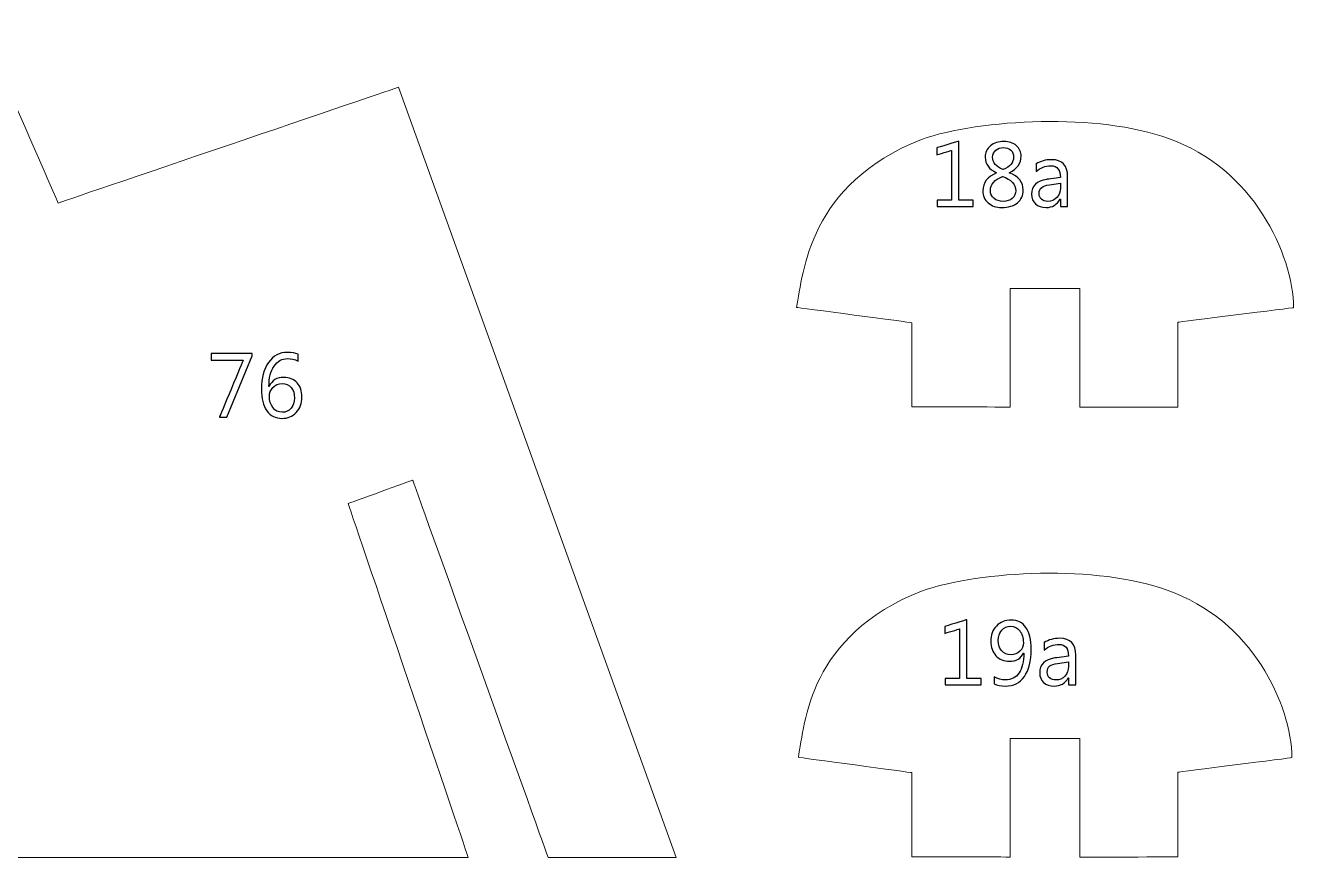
# Model space of a CAD drawing. Header units: centimetres. Extents: x -494 to 505, y -672 to 577.
# Drawn here: x 348.9 to 498.4, y -672.1 to -573.9 of the extents above; entities that cross this region are included whole.
import ezdxf

# ---------------------------------------------------------------- set-up
doc = ezdxf.new("R2010")
doc.units = ezdxf.units.CM
doc.header["$MEASUREMENT"] = 0
doc.layers.add('Camada 1', color=7, linetype='Continuous')
doc.layers.add('Camada 2', color=10, linetype='Continuous')

msp = doc.modelspace()

# ---------------------------------------------------------------- linework, layer by layer
at = {"layer": 'Camada 1', "lineweight": 9}
for points, knots in [([(392.902948, -581.169526), (392.902948, -581.169526), (425.61256, -671.947602), (425.61256, -671.947602), (425.61256, -671.947602), (425.61256, -671.947602), (410.533088, -671.963604), (410.533088, -671.963604), (410.533088, -671.963604), (410.533088, -671.963604), (394.561822, -627.47271), (394.561822, -627.47271), (394.561822, -627.47271), (394.561822, -627.47271), (386.959602, -630.2375), (386.959602, -630.2375), (386.959602, -630.2375), (386.959602, -630.2375), (401.111974, -671.957762), (401.111974, -671.957762), (401.111974, -671.957762), (401.111974, -671.957762), (223.631252, -671.89477), (223.631252, -671.89477), (223.631252, -671.89477), (223.631252, -671.89477), (223.507554, -657.347682), (223.507554, -657.347682), (223.507554, -657.347682), (223.507554, -657.347682), (215.361774, -657.29993), (215.361774, -657.29993), (215.361774, -657.29993), (215.361774, -657.29993), (215.270842, -671.841938), (215.270842, -671.841938), (215.270842, -671.841938), (215.270842, -671.841938), (163.880546, -671.883848), (163.880546, -671.883848), (163.880546, -671.883848), (157.630114, -672.089842), (156.021024, -661.606754), (162.076638, -659.714454), (162.076638, -659.714454), (162.076638, -659.714454), (214.460582, -641.888988), (214.460582, -641.888988), (214.460582, -641.888988), (214.460582, -641.888988), (211.974938, -634.232666), (211.974938, -634.232666), (211.974938, -634.232666), (211.974938, -634.232666), (250.981972, -620.763046), (250.981972, -620.763046), (250.981972, -620.763046), (250.981972, -620.763046), (253.845568, -628.466104), (253.845568, -628.466104), (253.845568, -628.466104), (253.845568, -628.466104), (316.428628, -607.179888), (316.428628, -607.179888), (316.428628, -607.179888), (316.428628, -607.179888), (290.664138, -546.239192), (290.664138, -546.239192), (290.664138, -546.239192), (290.664138, -546.239192), (327.623932, -537.10713), (327.623932, -537.10713), (327.623932, -537.10713), (327.623932, -537.10713), (352.7806, -594.81593), (352.7806, -594.81593), (352.7806, -594.81593), (352.7806, -594.81593), (392.902948, -581.169526), (392.902948, -581.169526)], [0, 0, 0, 0, 0.0476190476, 0.0476190476, 0.0476190476, 0.0476190576, 0.0952380952, 0.0952380952, 0.0952380952, 0.0952381052, 0.1428571429, 0.1428571429, 0.1428571429, 0.1428571529, 0.1904761905, 0.1904761905, 0.1904761905, 0.1904762005, 0.2380952381, 0.2380952381, 0.2380952381, 0.2380952481, 0.2857142857, 0.2857142857, 0.2857142857, 0.2857142957, 0.3333333333, 0.3333333333, 0.3333333333, 0.3333333433, 0.380952381, 0.380952381, 0.380952381, 0.380952391, 0.4285714286, 0.4285714286, 0.4285714286, 0.4285714386, 0.4761904762, 0.4761904762, 0.4761904762, 0.4761904862, 0.5238095238, 0.5238095238, 0.5238095238, 0.5238095338, 0.5714285714, 0.5714285714, 0.5714285714, 0.5714285814, 0.619047619, 0.619047619, 0.619047619, 0.619047629, 0.6666666667, 0.6666666667, 0.6666666667, 0.6666666767, 0.7142857143, 0.7142857143, 0.7142857143, 0.7142857243, 0.7619047619, 0.7619047619, 0.7619047619, 0.7619047719, 0.8095238095, 0.8095238095, 0.8095238095, 0.8095238195, 0.8571428571, 0.8571428571, 0.8571428571, 0.8571428671, 0.9047619048, 0.9047619048, 0.9047619048, 0.9047619148, 1, 1, 1, 1]), ([(464.965034, -604.90862), (464.965034, -604.90862), (473.206064, -604.90862), (473.206064, -604.90862), (473.206064, -604.90862), (473.206064, -604.90862), (473.200476, -618.863888), (473.200476, -618.863888), (473.200476, -618.863888), (473.200476, -618.863888), (484.749348, -618.86084), (484.749348, -618.86084), (484.749348, -618.86084), (484.749348, -618.86084), (484.756968, -608.868226), (484.756968, -608.868226), (484.756968, -608.868226), (484.756968, -608.868226), (498.38991, -607.153218), (498.38991, -607.153218), (498.38991, -607.153218), (498.314472, -600.887546), (493.614964, -590.656934), (483.65283, -587.22641), (483.65283, -587.22641), (475.405196, -584.17968), (461.540352, -584.893928), (454.51268, -587.3115), (454.51268, -587.3115), (441.270898, -592.625434), (440.581796, -602.912434), (439.817002, -607.11461), (439.817002, -607.11461), (439.817002, -607.11461), (453.394572, -608.921566), (453.394572, -608.921566), (453.394572, -608.921566), (453.394572, -608.921566), (453.396096, -618.844076), (453.396096, -618.844076), (453.396096, -618.844076), (453.396096, -618.844076), (464.96605, -618.862872), (464.96605, -618.862872), (464.96605, -618.862872), (464.96605, -618.862872), (464.965034, -604.90862), (464.965034, -604.90862)], [0, 0, 0, 0, 0.0769230769, 0.0769230769, 0.0769230769, 0.0769230869, 0.1538461538, 0.1538461538, 0.1538461538, 0.1538461638, 0.2307692308, 0.2307692308, 0.2307692308, 0.2307692408, 0.3076923077, 0.3076923077, 0.3076923077, 0.3076923177, 0.3846153846, 0.3846153846, 0.3846153846, 0.3846153946, 0.4615384615, 0.4615384615, 0.4615384615, 0.4615384715, 0.5384615385, 0.5384615385, 0.5384615385, 0.5384615485, 0.6153846154, 0.6153846154, 0.6153846154, 0.6153846254, 0.6923076923, 0.6923076923, 0.6923076923, 0.6923077023, 0.7692307692, 0.7692307692, 0.7692307692, 0.7692307792, 0.8461538462, 0.8461538462, 0.8461538462, 0.8461538562, 1, 1, 1, 1]), ([(464.965034, -657.94382), (464.965034, -657.94382), (473.206064, -657.94382), (473.206064, -657.94382), (473.206064, -657.94382), (473.206064, -657.94382), (473.200476, -671.899088), (473.200476, -671.899088), (473.200476, -671.899088), (473.200476, -671.899088), (484.749348, -671.89604), (484.749348, -671.89604), (484.749348, -671.89604), (484.749348, -671.89604), (484.756968, -661.903426), (484.756968, -661.903426), (484.756968, -661.903426), (484.756968, -661.903426), (498.186964, -660.188418), (498.186964, -660.188418), (498.186964, -660.188418), (498.111526, -653.922746), (493.464596, -643.895334), (483.502208, -640.46481), (483.502208, -640.46481), (475.254828, -637.41808), (461.540352, -638.132328), (454.51268, -640.5499), (454.51268, -640.5499), (441.270898, -645.863834), (440.785504, -655.947634), (440.020456, -660.14981), (440.020456, -660.14981), (440.020456, -660.14981), (453.394572, -661.956766), (453.394572, -661.956766), (453.394572, -661.956766), (453.394572, -661.956766), (453.396096, -671.879276), (453.396096, -671.879276), (453.396096, -671.879276), (453.396096, -671.879276), (464.96605, -671.898072), (464.96605, -671.898072), (464.96605, -671.898072), (464.96605, -671.898072), (464.965034, -657.94382), (464.965034, -657.94382)], [0, 0, 0, 0, 0.0769230769, 0.0769230769, 0.0769230769, 0.0769230869, 0.1538461538, 0.1538461538, 0.1538461538, 0.1538461638, 0.2307692308, 0.2307692308, 0.2307692308, 0.2307692408, 0.3076923077, 0.3076923077, 0.3076923077, 0.3076923177, 0.3846153846, 0.3846153846, 0.3846153846, 0.3846153946, 0.4615384615, 0.4615384615, 0.4615384615, 0.4615384715, 0.5384615385, 0.5384615385, 0.5384615385, 0.5384615485, 0.6153846154, 0.6153846154, 0.6153846154, 0.6153846254, 0.6923076923, 0.6923076923, 0.6923076923, 0.6923077023, 0.7692307692, 0.7692307692, 0.7692307692, 0.7692307792, 0.8461538462, 0.8461538462, 0.8461538462, 0.8461538562, 1, 1, 1, 1])]:
    msp.add_open_spline(points, degree=3, knots=knots, dxfattribs=at)
at = {"layer": 'Camada 2'}
for points, knots in [([(460.625952, -595.21598), (460.625952, -595.21598), (456.367896, -595.21598), (456.367896, -595.21598), (456.367896, -595.21598), (456.367896, -595.21598), (456.367896, -594.463378), (456.367896, -594.463378), (456.367896, -594.463378), (456.367896, -594.463378), (458.066648, -594.463378), (458.066648, -594.463378), (458.066648, -594.463378), (458.066648, -594.463378), (458.066648, -588.610202), (458.066648, -588.610202), (458.066648, -588.610202), (458.066648, -588.610202), (456.324716, -589.129886), (456.324716, -589.129886), (456.324716, -589.129886), (456.324716, -589.129886), (456.324716, -588.312768), (456.324716, -588.312768), (456.324716, -588.312768), (456.324716, -588.312768), (458.926946, -587.516986), (458.926946, -587.516986), (458.926946, -587.516986), (458.926946, -587.516986), (458.926946, -594.463378), (458.926946, -594.463378), (458.926946, -594.463378), (458.926946, -594.463378), (460.625952, -594.463378), (460.625952, -594.463378), (460.625952, -594.463378), (460.625952, -594.463378), (460.625952, -595.21598), (460.625952, -595.21598)], [0, 0, 0, 0, 0.0909090909, 0.0909090909, 0.0909090909, 0.0909091009, 0.1818181818, 0.1818181818, 0.1818181818, 0.1818181918, 0.2727272727, 0.2727272727, 0.2727272727, 0.2727272827, 0.3636363636, 0.3636363636, 0.3636363636, 0.3636363736, 0.4545454545, 0.4545454545, 0.4545454545, 0.4545454645, 0.5454545455, 0.5454545455, 0.5454545455, 0.5454545555, 0.6363636364, 0.6363636364, 0.6363636364, 0.6363636464, 0.7272727273, 0.7272727273, 0.7272727273, 0.7272727373, 0.8181818182, 0.8181818182, 0.8181818182, 0.8181818282, 1, 1, 1, 1]), ([(463.389472, -591.269582), (463.389472, -591.269582), (463.389472, -591.248246), (463.389472, -591.248246), (463.389472, -591.248246), (462.486248, -590.828892), (462.034636, -590.219546), (462.034636, -589.420208), (462.034636, -589.420208), (462.034636, -588.877156), (462.24063, -588.430878), (462.65465, -588.083152), (462.65465, -588.083152), (463.06867, -587.733902), (463.6008, -587.559912), (464.253326, -587.559912), (464.253326, -587.559912), (464.841082, -587.559912), (465.324952, -587.72298), (465.703158, -588.049116), (465.703158, -588.049116), (466.08111, -588.375506), (466.271102, -588.792828), (466.271102, -589.303622), (466.271102, -589.303622), (466.271102, -590.138774), (465.805266, -590.785712), (464.87334, -591.248246), (464.87334, -591.248246), (464.87334, -591.248246), (464.87334, -591.269582), (464.87334, -591.269582), (464.87334, -591.269582), (465.970112, -591.662266), (466.518498, -592.341462), (466.518498, -593.307424), (466.518498, -593.307424), (466.518498, -593.930994), (466.29447, -594.425532), (465.846414, -594.79307), (465.846414, -594.79307), (465.400136, -595.160354), (464.776566, -595.345012), (463.979006, -595.345012), (463.979006, -595.345012), (463.335624, -595.345012), (462.80705, -595.162132), (462.389474, -594.798404), (462.389474, -594.798404), (461.973676, -594.434676), (461.76565, -593.961474), (461.76565, -593.38083), (461.76565, -593.38083), (461.76565, -592.414868), (462.306924, -591.710526), (463.389472, -591.269582)], [0, 0, 0, 0, 0.0666666667, 0.0666666667, 0.0666666667, 0.0666666767, 0.1333333333, 0.1333333333, 0.1333333333, 0.1333333433, 0.2, 0.2, 0.2, 0.20000001, 0.2666666667, 0.2666666667, 0.2666666667, 0.2666666767, 0.3333333333, 0.3333333333, 0.3333333333, 0.3333333433, 0.4, 0.4, 0.4, 0.40000001, 0.4666666667, 0.4666666667, 0.4666666667, 0.4666666767, 0.5333333333, 0.5333333333, 0.5333333333, 0.5333333433, 0.6, 0.6, 0.6, 0.60000001, 0.6666666667, 0.6666666667, 0.6666666667, 0.6666666767, 0.7333333333, 0.7333333333, 0.7333333333, 0.7333333433, 0.8, 0.8, 0.8, 0.80000001, 0.8666666667, 0.8666666667, 0.8666666667, 0.8666666767, 1, 1, 1, 1]), ([(465.389468, -589.411318), (465.389468, -589.063592), (465.280248, -588.79105), (465.063332, -588.59039), (465.063332, -588.59039), (464.846416, -588.391508), (464.548982, -588.291178), (464.174332, -588.291178), (464.174332, -588.291178), (463.82305, -588.291178), (463.525616, -588.395064), (463.281776, -588.604868), (463.281776, -588.604868), (463.03819, -588.81264), (462.91627, -589.077816), (462.91627, -589.400396), (462.91627, -589.400396), (462.91627, -590.056478), (463.324956, -590.549238), (464.142074, -590.882486), (464.142074, -590.882486), (464.97367, -590.53857), (465.389468, -590.049366), (465.389468, -589.411318)], [0, 0, 0, 0, 0.1428571429, 0.1428571429, 0.1428571429, 0.1428571529, 0.2857142857, 0.2857142857, 0.2857142857, 0.2857142957, 0.4285714286, 0.4285714286, 0.4285714286, 0.4285714386, 0.5714285714, 0.5714285714, 0.5714285714, 0.5714285814, 0.7142857143, 0.7142857143, 0.7142857143, 0.7142857243, 1, 1, 1, 1]), ([(471.755216, -595.21598), (471.755216, -595.21598), (470.894918, -595.21598), (470.894918, -595.21598), (470.894918, -595.21598), (470.894918, -595.21598), (470.894918, -594.375494), (470.894918, -594.375494), (470.894918, -594.375494), (470.894918, -594.375494), (470.873328, -594.375494), (470.873328, -594.375494), (470.873328, -594.375494), (470.498932, -595.022432), (469.948768, -595.345012), (469.21928, -595.345012), (469.21928, -595.345012), (468.68334, -595.345012), (468.263986, -595.203534), (467.961218, -594.918546), (467.961218, -594.918546), (467.658196, -594.635336), (467.507828, -594.258908), (467.507828, -593.789516), (467.507828, -593.789516), (467.507828, -592.78393), (468.09914, -592.197952), (469.282018, -592.033106), (469.282018, -592.033106), (469.282018, -592.033106), (470.894918, -591.8073), (470.894918, -591.8073), (470.894918, -591.8073), (470.894918, -590.889852), (470.525602, -590.430874), (469.787478, -590.430874), (469.787478, -590.430874), (469.140286, -590.430874), (468.556086, -590.653124), (468.034624, -591.097624), (468.034624, -591.097624), (468.034624, -591.097624), (468.034624, -590.21599), (468.034624, -590.21599), (468.034624, -590.21599), (468.563198, -589.878932), (469.170766, -589.71053), (469.860884, -589.71053), (469.860884, -589.71053), (471.12428, -589.71053), (471.755216, -590.379058), (471.755216, -591.717638), (471.755216, -591.717638), (471.755216, -591.717638), (471.755216, -595.21598), (471.755216, -595.21598)], [0, 0, 0, 0, 0.0666666667, 0.0666666667, 0.0666666667, 0.0666666767, 0.1333333333, 0.1333333333, 0.1333333333, 0.1333333433, 0.2, 0.2, 0.2, 0.20000001, 0.2666666667, 0.2666666667, 0.2666666667, 0.2666666767, 0.3333333333, 0.3333333333, 0.3333333333, 0.3333333433, 0.4, 0.4, 0.4, 0.40000001, 0.4666666667, 0.4666666667, 0.4666666667, 0.4666666767, 0.5333333333, 0.5333333333, 0.5333333333, 0.5333333433, 0.6, 0.6, 0.6, 0.60000001, 0.6666666667, 0.6666666667, 0.6666666667, 0.6666666767, 0.7333333333, 0.7333333333, 0.7333333333, 0.7333333433, 0.8, 0.8, 0.8, 0.80000001, 0.8666666667, 0.8666666667, 0.8666666667, 0.8666666767, 1, 1, 1, 1]), ([(464.08467, -591.678268), (463.126074, -592.06003), (462.647538, -592.615528), (462.647538, -593.34146), (462.647538, -593.34146), (462.647538, -593.715856), (462.787238, -594.024212), (463.065114, -594.264242), (463.065114, -594.264242), (463.342736, -594.504526), (463.708496, -594.624668), (464.163664, -594.624668), (464.163664, -594.624668), (464.597242, -594.624668), (464.950302, -594.506304), (465.224622, -594.26983), (465.224622, -594.26983), (465.498688, -594.033102), (465.636864, -593.73389), (465.636864, -593.37194), (465.636864, -593.37194), (465.636864, -592.615528), (465.118958, -592.049362), (464.08467, -591.678268)], [0, 0, 0, 0, 0.1428571429, 0.1428571429, 0.1428571429, 0.1428571529, 0.2857142857, 0.2857142857, 0.2857142857, 0.2857142957, 0.4285714286, 0.4285714286, 0.4285714286, 0.4285714386, 0.5714285714, 0.5714285714, 0.5714285714, 0.5714285814, 0.7142857143, 0.7142857143, 0.7142857143, 0.7142857243, 1, 1, 1, 1]), ([(470.894918, -592.495386), (470.894918, -592.495386), (469.597486, -592.67471), (469.597486, -592.67471), (469.597486, -592.67471), (469.19769, -592.730336), (468.8967, -592.830666), (468.694262, -592.972144), (468.694262, -592.972144), (468.49157, -593.115654), (468.389462, -593.366606), (468.389462, -593.728556), (468.389462, -593.728556), (468.389462, -593.991954), (468.48268, -594.207092), (468.670894, -594.373716), (468.670894, -594.373716), (468.85733, -594.54034), (469.108028, -594.624668), (469.418162, -594.624668), (469.418162, -594.624668), (469.846406, -594.624668), (470.199466, -594.474046), (470.477342, -594.174834), (470.477342, -594.174834), (470.755218, -593.87359), (470.894918, -593.49386), (470.894918, -593.033104), (470.894918, -593.033104), (470.894918, -593.033104), (470.894918, -592.495386), (470.894918, -592.495386)], [0, 0, 0, 0, 0.1111111111, 0.1111111111, 0.1111111111, 0.1111111211, 0.2222222222, 0.2222222222, 0.2222222222, 0.2222222322, 0.3333333333, 0.3333333333, 0.3333333333, 0.3333333433, 0.4444444444, 0.4444444444, 0.4444444444, 0.4444444544, 0.5555555556, 0.5555555556, 0.5555555556, 0.5555555656, 0.6666666667, 0.6666666667, 0.6666666667, 0.6666666767, 0.7777777778, 0.7777777778, 0.7777777778, 0.7777777878, 1, 1, 1, 1]), ([(375.655332, -612.817164), (375.655332, -612.817164), (372.676674, -620.073436), (372.676674, -620.073436), (372.676674, -620.073436), (372.676674, -620.073436), (371.784118, -620.073436), (371.784118, -620.073436), (371.784118, -620.073436), (371.784118, -620.073436), (374.601486, -613.320592), (374.601486, -613.320592), (374.601486, -613.320592), (374.601486, -613.320592), (370.80571, -613.320592), (370.80571, -613.320592), (370.80571, -613.320592), (370.80571, -613.320592), (370.80571, -612.5464), (370.80571, -612.5464), (370.80571, -612.5464), (370.80571, -612.5464), (375.655332, -612.5464), (375.655332, -612.5464), (375.655332, -612.5464), (375.655332, -612.5464), (375.655332, -612.817164), (375.655332, -612.817164)], [0, 0, 0, 0, 0.125, 0.125, 0.125, 0.12500001, 0.25, 0.25, 0.25, 0.25000001, 0.375, 0.375, 0.375, 0.37500001, 0.5, 0.5, 0.5, 0.50000001, 0.625, 0.625, 0.625, 0.62500001, 0.75, 0.75, 0.75, 0.75000001, 1, 1, 1, 1]), ([(381.053086, -612.632506), (381.053086, -612.632506), (381.053086, -613.447846), (381.053086, -613.447846), (381.053086, -613.447846), (380.664212, -613.248964), (380.25578, -613.148634), (379.825504, -613.148634), (379.825504, -613.148634), (379.158754, -613.148634), (378.624846, -613.446068), (378.223272, -614.04119), (378.223272, -614.04119), (377.82373, -614.636058), (377.62307, -615.433618), (377.62307, -616.431838), (377.62307, -616.431838), (377.62307, -616.431838), (377.644406, -616.431838), (377.644406, -616.431838), (377.644406, -616.431838), (377.99391, -615.720384), (378.567442, -615.363768), (379.365002, -615.363768), (379.365002, -615.363768), (380.022608, -615.363768), (380.54407, -615.575096), (380.933198, -615.996228), (380.933198, -615.996228), (381.322072, -616.419138), (381.51562, -616.98378), (381.51562, -617.691678), (381.51562, -617.691678), (381.51562, -618.430056), (381.29337, -619.034068), (380.84887, -619.501682), (380.84887, -619.501682), (380.40437, -619.96955), (379.839982, -620.202468), (379.155198, -620.202468), (379.155198, -620.202468), (378.39904, -620.202468), (377.805696, -619.901478), (377.375674, -619.299244), (377.375674, -619.299244), (376.945652, -618.69701), (376.730514, -617.85119), (376.730514, -616.76153), (376.730514, -616.76153), (376.730514, -615.44073), (377.011946, -614.386884), (377.574556, -613.600246), (377.574556, -613.600246), (378.13742, -612.811576), (378.881132, -612.417368), (379.804168, -612.417368), (379.804168, -612.417368), (380.329186, -612.417368), (380.744984, -612.488996), (381.053086, -612.632506)], [0, 0, 0, 0, 0.0625, 0.0625, 0.0625, 0.06250001, 0.125, 0.125, 0.125, 0.12500001, 0.1875, 0.1875, 0.1875, 0.18750001, 0.25, 0.25, 0.25, 0.25000001, 0.3125, 0.3125, 0.3125, 0.31250001, 0.375, 0.375, 0.375, 0.37500001, 0.4375, 0.4375, 0.4375, 0.43750001, 0.5, 0.5, 0.5, 0.50000001, 0.5625, 0.5625, 0.5625, 0.56250001, 0.625, 0.625, 0.625, 0.62500001, 0.6875, 0.6875, 0.6875, 0.68750001, 0.75, 0.75, 0.75, 0.75000001, 0.8125, 0.8125, 0.8125, 0.81250001, 0.875, 0.875, 0.875, 0.87500001, 1, 1, 1, 1]), ([(379.173232, -616.09478), (378.728732, -616.09478), (378.36856, -616.245402), (378.092462, -616.546392), (378.092462, -616.546392), (377.81484, -616.849414), (377.676664, -617.204252), (377.676664, -617.614716), (377.676664, -617.614716), (377.676664, -618.130844), (377.81484, -618.569756), (378.088906, -618.935516), (378.088906, -618.935516), (378.363226, -619.299244), (378.728732, -619.482124), (379.1839, -619.482124), (379.1839, -619.482124), (379.617732, -619.482124), (379.969014, -619.322612), (380.23419, -619.005366), (380.23419, -619.005366), (380.501144, -618.68812), (380.633732, -618.2868), (380.633732, -617.79912), (380.633732, -617.79912), (380.633732, -617.265212), (380.506478, -616.849414), (380.250192, -616.546392), (380.250192, -616.546392), (379.993906, -616.245402), (379.635512, -616.09478), (379.173232, -616.09478)], [0, 0, 0, 0, 0.1111111111, 0.1111111111, 0.1111111111, 0.1111111211, 0.2222222222, 0.2222222222, 0.2222222222, 0.2222222322, 0.3333333333, 0.3333333333, 0.3333333333, 0.3333333433, 0.4444444444, 0.4444444444, 0.4444444444, 0.4444444544, 0.5555555556, 0.5555555556, 0.5555555556, 0.5555555656, 0.6666666667, 0.6666666667, 0.6666666667, 0.6666666767, 0.7777777778, 0.7777777778, 0.7777777778, 0.7777777878, 1, 1, 1, 1]), ([(461.582008, -651.623284), (461.582008, -651.623284), (457.323952, -651.623284), (457.323952, -651.623284), (457.323952, -651.623284), (457.323952, -651.623284), (457.323952, -650.870682), (457.323952, -650.870682), (457.323952, -650.870682), (457.323952, -650.870682), (459.022704, -650.870682), (459.022704, -650.870682), (459.022704, -650.870682), (459.022704, -650.870682), (459.022704, -645.017506), (459.022704, -645.017506), (459.022704, -645.017506), (459.022704, -645.017506), (457.280772, -645.53719), (457.280772, -645.53719), (457.280772, -645.53719), (457.280772, -645.53719), (457.280772, -644.720072), (457.280772, -644.720072), (457.280772, -644.720072), (457.280772, -644.720072), (459.883002, -643.92429), (459.883002, -643.92429), (459.883002, -643.92429), (459.883002, -643.92429), (459.883002, -650.870682), (459.883002, -650.870682), (459.883002, -650.870682), (459.883002, -650.870682), (461.582008, -650.870682), (461.582008, -650.870682), (461.582008, -650.870682), (461.582008, -650.870682), (461.582008, -651.623284), (461.582008, -651.623284)], [0, 0, 0, 0, 0.0909090909, 0.0909090909, 0.0909090909, 0.0909091009, 0.1818181818, 0.1818181818, 0.1818181818, 0.1818181918, 0.2727272727, 0.2727272727, 0.2727272727, 0.2727272827, 0.3636363636, 0.3636363636, 0.3636363636, 0.3636363736, 0.4545454545, 0.4545454545, 0.4545454545, 0.4545454645, 0.5454545455, 0.5454545455, 0.5454545455, 0.5454545555, 0.6363636364, 0.6363636364, 0.6363636364, 0.6363636464, 0.7272727273, 0.7272727273, 0.7272727273, 0.7272727373, 0.8181818182, 0.8181818182, 0.8181818182, 0.8181818282, 1, 1, 1, 1]), ([(463.098134, -651.501364), (463.098134, -651.501364), (463.098134, -650.675356), (463.098134, -650.675356), (463.098134, -650.675356), (463.517488, -650.913608), (463.961988, -651.031972), (464.43138, -651.031972), (464.43138, -651.031972), (465.112608, -651.031972), (465.644738, -650.755874), (466.022944, -650.20571), (466.022944, -650.20571), (466.402928, -649.655546), (466.59292, -648.872464), (466.59292, -647.859766), (466.59292, -647.859766), (466.585554, -647.863322), (466.578442, -647.863322), (466.57133, -647.859766), (466.57133, -647.859766), (466.250528, -648.504926), (465.689696, -648.827506), (464.893914, -648.827506), (464.893914, -648.827506), (464.248754, -648.827506), (463.721704, -648.608812), (463.307938, -648.171678), (463.307938, -648.171678), (462.895696, -647.73429), (462.689448, -647.169902), (462.689448, -646.481562), (462.689448, -646.481562), (462.689448, -645.74674), (462.915254, -645.142982), (463.368644, -644.673336), (463.368644, -644.673336), (463.822288, -644.201912), (464.401154, -643.967216), (465.109052, -643.967216), (465.109052, -643.967216), (465.849208, -643.967216), (466.42782, -644.261094), (466.84184, -644.847326), (466.84184, -644.847326), (467.25586, -645.433304), (467.463886, -646.288014), (467.463886, -647.408154), (467.463886, -647.408154), (467.463886, -648.798804), (467.1949, -649.870684), (466.655658, -650.623286), (466.655658, -650.623286), (466.11794, -651.375888), (465.368894, -651.752316), (464.410044, -651.752316), (464.410044, -651.752316), (463.906362, -651.752316), (463.469228, -651.667988), (463.098134, -651.501364)], [0, 0, 0, 0, 0.0625, 0.0625, 0.0625, 0.06250001, 0.125, 0.125, 0.125, 0.12500001, 0.1875, 0.1875, 0.1875, 0.18750001, 0.25, 0.25, 0.25, 0.25000001, 0.3125, 0.3125, 0.3125, 0.31250001, 0.375, 0.375, 0.375, 0.37500001, 0.4375, 0.4375, 0.4375, 0.43750001, 0.5, 0.5, 0.5, 0.50000001, 0.5625, 0.5625, 0.5625, 0.56250001, 0.625, 0.625, 0.625, 0.62500001, 0.6875, 0.6875, 0.6875, 0.68750001, 0.75, 0.75, 0.75, 0.75000001, 0.8125, 0.8125, 0.8125, 0.81250001, 0.875, 0.875, 0.875, 0.87500001, 1, 1, 1, 1]), ([(465.02828, -644.698482), (464.612482, -644.698482), (464.266534, -644.854438), (463.988912, -645.167874), (463.988912, -645.167874), (463.711036, -645.481564), (463.571336, -645.879582), (463.571336, -646.363452), (463.571336, -646.363452), (463.571336, -646.892026), (463.70748, -647.307824), (463.979768, -647.610592), (463.979768, -647.610592), (464.25231, -647.913614), (464.621372, -648.063982), (465.087462, -648.063982), (465.087462, -648.063982), (465.492338, -648.063982), (465.83473, -647.92606), (466.116162, -647.650216), (466.116162, -647.650216), (466.397594, -647.37234), (466.539072, -647.035282), (466.539072, -646.63574), (466.539072, -646.63574), (466.539072, -646.065764), (466.399372, -645.599928), (466.119718, -645.239756), (466.119718, -645.239756), (465.840064, -644.879584), (465.476336, -644.698482), (465.02828, -644.698482)], [0, 0, 0, 0, 0.1111111111, 0.1111111111, 0.1111111111, 0.1111111211, 0.2222222222, 0.2222222222, 0.2222222222, 0.2222222322, 0.3333333333, 0.3333333333, 0.3333333333, 0.3333333433, 0.4444444444, 0.4444444444, 0.4444444444, 0.4444444544, 0.5555555556, 0.5555555556, 0.5555555556, 0.5555555656, 0.6666666667, 0.6666666667, 0.6666666667, 0.6666666767, 0.7777777778, 0.7777777778, 0.7777777778, 0.7777777878, 1, 1, 1, 1]), ([(472.711272, -651.623284), (472.711272, -651.623284), (471.850974, -651.623284), (471.850974, -651.623284), (471.850974, -651.623284), (471.850974, -651.623284), (471.850974, -650.782798), (471.850974, -650.782798), (471.850974, -650.782798), (471.850974, -650.782798), (471.829384, -650.782798), (471.829384, -650.782798), (471.829384, -650.782798), (471.454988, -651.429736), (470.904824, -651.752316), (470.175336, -651.752316), (470.175336, -651.752316), (469.639396, -651.752316), (469.220042, -651.610838), (468.917274, -651.32585), (468.917274, -651.32585), (468.614252, -651.04264), (468.463884, -650.666212), (468.463884, -650.19682), (468.463884, -650.19682), (468.463884, -649.191234), (469.055196, -648.605256), (470.238074, -648.44041), (470.238074, -648.44041), (470.238074, -648.44041), (471.850974, -648.214604), (471.850974, -648.214604), (471.850974, -648.214604), (471.850974, -647.297156), (471.481658, -646.838178), (470.743534, -646.838178), (470.743534, -646.838178), (470.096342, -646.838178), (469.512142, -647.060428), (468.99068, -647.504928), (468.99068, -647.504928), (468.99068, -647.504928), (468.99068, -646.623294), (468.99068, -646.623294), (468.99068, -646.623294), (469.519254, -646.286236), (470.126822, -646.117834), (470.81694, -646.117834), (470.81694, -646.117834), (472.080336, -646.117834), (472.711272, -646.786362), (472.711272, -648.124942), (472.711272, -648.124942), (472.711272, -648.124942), (472.711272, -651.623284), (472.711272, -651.623284)], [0, 0, 0, 0, 0.0666666667, 0.0666666667, 0.0666666667, 0.0666666767, 0.1333333333, 0.1333333333, 0.1333333333, 0.1333333433, 0.2, 0.2, 0.2, 0.20000001, 0.2666666667, 0.2666666667, 0.2666666667, 0.2666666767, 0.3333333333, 0.3333333333, 0.3333333333, 0.3333333433, 0.4, 0.4, 0.4, 0.40000001, 0.4666666667, 0.4666666667, 0.4666666667, 0.4666666767, 0.5333333333, 0.5333333333, 0.5333333333, 0.5333333433, 0.6, 0.6, 0.6, 0.60000001, 0.6666666667, 0.6666666667, 0.6666666667, 0.6666666767, 0.7333333333, 0.7333333333, 0.7333333333, 0.7333333433, 0.8, 0.8, 0.8, 0.80000001, 0.8666666667, 0.8666666667, 0.8666666667, 0.8666666767, 1, 1, 1, 1]), ([(471.850974, -648.90269), (471.850974, -648.90269), (470.553542, -649.082014), (470.553542, -649.082014), (470.553542, -649.082014), (470.153746, -649.13764), (469.852756, -649.23797), (469.650318, -649.379448), (469.650318, -649.379448), (469.447626, -649.522958), (469.345518, -649.77391), (469.345518, -650.13586), (469.345518, -650.13586), (469.345518, -650.399258), (469.438736, -650.614396), (469.62695, -650.78102), (469.62695, -650.78102), (469.813386, -650.947644), (470.064084, -651.031972), (470.374218, -651.031972), (470.374218, -651.031972), (470.802462, -651.031972), (471.155522, -650.88135), (471.433398, -650.582138), (471.433398, -650.582138), (471.711274, -650.280894), (471.850974, -649.901164), (471.850974, -649.440408), (471.850974, -649.440408), (471.850974, -649.440408), (471.850974, -648.90269), (471.850974, -648.90269)], [0, 0, 0, 0, 0.1111111111, 0.1111111111, 0.1111111111, 0.1111111211, 0.2222222222, 0.2222222222, 0.2222222222, 0.2222222322, 0.3333333333, 0.3333333333, 0.3333333333, 0.3333333433, 0.4444444444, 0.4444444444, 0.4444444444, 0.4444444544, 0.5555555556, 0.5555555556, 0.5555555556, 0.5555555656, 0.6666666667, 0.6666666667, 0.6666666667, 0.6666666767, 0.7777777778, 0.7777777778, 0.7777777778, 0.7777777878, 1, 1, 1, 1])]:
    msp.add_open_spline(points, degree=3, knots=knots, dxfattribs=at)
at = {"layer": 'Camada 2', "lineweight": 9}
for points, knots in [([(460.625952, -595.21598), (460.625952, -595.21598), (456.367896, -595.21598), (456.367896, -595.21598), (456.367896, -595.21598), (456.367896, -595.21598), (456.367896, -594.463378), (456.367896, -594.463378), (456.367896, -594.463378), (456.367896, -594.463378), (458.066648, -594.463378), (458.066648, -594.463378), (458.066648, -594.463378), (458.066648, -594.463378), (458.066648, -588.610202), (458.066648, -588.610202), (458.066648, -588.610202), (458.066648, -588.610202), (456.324716, -589.129886), (456.324716, -589.129886), (456.324716, -589.129886), (456.324716, -589.129886), (456.324716, -588.312768), (456.324716, -588.312768), (456.324716, -588.312768), (456.324716, -588.312768), (458.926946, -587.516986), (458.926946, -587.516986), (458.926946, -587.516986), (458.926946, -587.516986), (458.926946, -594.463378), (458.926946, -594.463378), (458.926946, -594.463378), (458.926946, -594.463378), (460.625952, -594.463378), (460.625952, -594.463378), (460.625952, -594.463378), (460.625952, -594.463378), (460.625952, -595.21598), (460.625952, -595.21598)], [0, 0, 0, 0, 0.0909090909, 0.0909090909, 0.0909090909, 0.0909091009, 0.1818181818, 0.1818181818, 0.1818181818, 0.1818181918, 0.2727272727, 0.2727272727, 0.2727272727, 0.2727272827, 0.3636363636, 0.3636363636, 0.3636363636, 0.3636363736, 0.4545454545, 0.4545454545, 0.4545454545, 0.4545454645, 0.5454545455, 0.5454545455, 0.5454545455, 0.5454545555, 0.6363636364, 0.6363636364, 0.6363636364, 0.6363636464, 0.7272727273, 0.7272727273, 0.7272727273, 0.7272727373, 0.8181818182, 0.8181818182, 0.8181818182, 0.8181818282, 1, 1, 1, 1]), ([(463.389472, -591.269582), (463.389472, -591.269582), (463.389472, -591.248246), (463.389472, -591.248246), (463.389472, -591.248246), (462.486248, -590.828892), (462.034636, -590.219546), (462.034636, -589.420208), (462.034636, -589.420208), (462.034636, -588.877156), (462.24063, -588.430878), (462.65465, -588.083152), (462.65465, -588.083152), (463.06867, -587.733902), (463.6008, -587.559912), (464.253326, -587.559912), (464.253326, -587.559912), (464.841082, -587.559912), (465.324952, -587.72298), (465.703158, -588.049116), (465.703158, -588.049116), (466.08111, -588.375506), (466.271102, -588.792828), (466.271102, -589.303622), (466.271102, -589.303622), (466.271102, -590.138774), (465.805266, -590.785712), (464.87334, -591.248246), (464.87334, -591.248246), (464.87334, -591.248246), (464.87334, -591.269582), (464.87334, -591.269582), (464.87334, -591.269582), (465.970112, -591.662266), (466.518498, -592.341462), (466.518498, -593.307424), (466.518498, -593.307424), (466.518498, -593.930994), (466.29447, -594.425532), (465.846414, -594.79307), (465.846414, -594.79307), (465.400136, -595.160354), (464.776566, -595.345012), (463.979006, -595.345012), (463.979006, -595.345012), (463.335624, -595.345012), (462.80705, -595.162132), (462.389474, -594.798404), (462.389474, -594.798404), (461.973676, -594.434676), (461.76565, -593.961474), (461.76565, -593.38083), (461.76565, -593.38083), (461.76565, -592.414868), (462.306924, -591.710526), (463.389472, -591.269582)], [0, 0, 0, 0, 0.0666666667, 0.0666666667, 0.0666666667, 0.0666666767, 0.1333333333, 0.1333333333, 0.1333333333, 0.1333333433, 0.2, 0.2, 0.2, 0.20000001, 0.2666666667, 0.2666666667, 0.2666666667, 0.2666666767, 0.3333333333, 0.3333333333, 0.3333333333, 0.3333333433, 0.4, 0.4, 0.4, 0.40000001, 0.4666666667, 0.4666666667, 0.4666666667, 0.4666666767, 0.5333333333, 0.5333333333, 0.5333333333, 0.5333333433, 0.6, 0.6, 0.6, 0.60000001, 0.6666666667, 0.6666666667, 0.6666666667, 0.6666666767, 0.7333333333, 0.7333333333, 0.7333333333, 0.7333333433, 0.8, 0.8, 0.8, 0.80000001, 0.8666666667, 0.8666666667, 0.8666666667, 0.8666666767, 1, 1, 1, 1]), ([(465.389468, -589.411318), (465.389468, -589.063592), (465.280248, -588.79105), (465.063332, -588.59039), (465.063332, -588.59039), (464.846416, -588.391508), (464.548982, -588.291178), (464.174332, -588.291178), (464.174332, -588.291178), (463.82305, -588.291178), (463.525616, -588.395064), (463.281776, -588.604868), (463.281776, -588.604868), (463.03819, -588.81264), (462.91627, -589.077816), (462.91627, -589.400396), (462.91627, -589.400396), (462.91627, -590.056478), (463.324956, -590.549238), (464.142074, -590.882486), (464.142074, -590.882486), (464.97367, -590.53857), (465.389468, -590.049366), (465.389468, -589.411318)], [0, 0, 0, 0, 0.1428571429, 0.1428571429, 0.1428571429, 0.1428571529, 0.2857142857, 0.2857142857, 0.2857142857, 0.2857142957, 0.4285714286, 0.4285714286, 0.4285714286, 0.4285714386, 0.5714285714, 0.5714285714, 0.5714285714, 0.5714285814, 0.7142857143, 0.7142857143, 0.7142857143, 0.7142857243, 1, 1, 1, 1]), ([(471.755216, -595.21598), (471.755216, -595.21598), (470.894918, -595.21598), (470.894918, -595.21598), (470.894918, -595.21598), (470.894918, -595.21598), (470.894918, -594.375494), (470.894918, -594.375494), (470.894918, -594.375494), (470.894918, -594.375494), (470.873328, -594.375494), (470.873328, -594.375494), (470.873328, -594.375494), (470.498932, -595.022432), (469.948768, -595.345012), (469.21928, -595.345012), (469.21928, -595.345012), (468.68334, -595.345012), (468.263986, -595.203534), (467.961218, -594.918546), (467.961218, -594.918546), (467.658196, -594.635336), (467.507828, -594.258908), (467.507828, -593.789516), (467.507828, -593.789516), (467.507828, -592.78393), (468.09914, -592.197952), (469.282018, -592.033106), (469.282018, -592.033106), (469.282018, -592.033106), (470.894918, -591.8073), (470.894918, -591.8073), (470.894918, -591.8073), (470.894918, -590.889852), (470.525602, -590.430874), (469.787478, -590.430874), (469.787478, -590.430874), (469.140286, -590.430874), (468.556086, -590.653124), (468.034624, -591.097624), (468.034624, -591.097624), (468.034624, -591.097624), (468.034624, -590.21599), (468.034624, -590.21599), (468.034624, -590.21599), (468.563198, -589.878932), (469.170766, -589.71053), (469.860884, -589.71053), (469.860884, -589.71053), (471.12428, -589.71053), (471.755216, -590.379058), (471.755216, -591.717638), (471.755216, -591.717638), (471.755216, -591.717638), (471.755216, -595.21598), (471.755216, -595.21598)], [0, 0, 0, 0, 0.0666666667, 0.0666666667, 0.0666666667, 0.0666666767, 0.1333333333, 0.1333333333, 0.1333333333, 0.1333333433, 0.2, 0.2, 0.2, 0.20000001, 0.2666666667, 0.2666666667, 0.2666666667, 0.2666666767, 0.3333333333, 0.3333333333, 0.3333333333, 0.3333333433, 0.4, 0.4, 0.4, 0.40000001, 0.4666666667, 0.4666666667, 0.4666666667, 0.4666666767, 0.5333333333, 0.5333333333, 0.5333333333, 0.5333333433, 0.6, 0.6, 0.6, 0.60000001, 0.6666666667, 0.6666666667, 0.6666666667, 0.6666666767, 0.7333333333, 0.7333333333, 0.7333333333, 0.7333333433, 0.8, 0.8, 0.8, 0.80000001, 0.8666666667, 0.8666666667, 0.8666666667, 0.8666666767, 1, 1, 1, 1]), ([(464.08467, -591.678268), (463.126074, -592.06003), (462.647538, -592.615528), (462.647538, -593.34146), (462.647538, -593.34146), (462.647538, -593.715856), (462.787238, -594.024212), (463.065114, -594.264242), (463.065114, -594.264242), (463.342736, -594.504526), (463.708496, -594.624668), (464.163664, -594.624668), (464.163664, -594.624668), (464.597242, -594.624668), (464.950302, -594.506304), (465.224622, -594.26983), (465.224622, -594.26983), (465.498688, -594.033102), (465.636864, -593.73389), (465.636864, -593.37194), (465.636864, -593.37194), (465.636864, -592.615528), (465.118958, -592.049362), (464.08467, -591.678268)], [0, 0, 0, 0, 0.1428571429, 0.1428571429, 0.1428571429, 0.1428571529, 0.2857142857, 0.2857142857, 0.2857142857, 0.2857142957, 0.4285714286, 0.4285714286, 0.4285714286, 0.4285714386, 0.5714285714, 0.5714285714, 0.5714285714, 0.5714285814, 0.7142857143, 0.7142857143, 0.7142857143, 0.7142857243, 1, 1, 1, 1]), ([(470.894918, -592.495386), (470.894918, -592.495386), (469.597486, -592.67471), (469.597486, -592.67471), (469.597486, -592.67471), (469.19769, -592.730336), (468.8967, -592.830666), (468.694262, -592.972144), (468.694262, -592.972144), (468.49157, -593.115654), (468.389462, -593.366606), (468.389462, -593.728556), (468.389462, -593.728556), (468.389462, -593.991954), (468.48268, -594.207092), (468.670894, -594.373716), (468.670894, -594.373716), (468.85733, -594.54034), (469.108028, -594.624668), (469.418162, -594.624668), (469.418162, -594.624668), (469.846406, -594.624668), (470.199466, -594.474046), (470.477342, -594.174834), (470.477342, -594.174834), (470.755218, -593.87359), (470.894918, -593.49386), (470.894918, -593.033104), (470.894918, -593.033104), (470.894918, -593.033104), (470.894918, -592.495386), (470.894918, -592.495386)], [0, 0, 0, 0, 0.1111111111, 0.1111111111, 0.1111111111, 0.1111111211, 0.2222222222, 0.2222222222, 0.2222222222, 0.2222222322, 0.3333333333, 0.3333333333, 0.3333333333, 0.3333333433, 0.4444444444, 0.4444444444, 0.4444444444, 0.4444444544, 0.5555555556, 0.5555555556, 0.5555555556, 0.5555555656, 0.6666666667, 0.6666666667, 0.6666666667, 0.6666666767, 0.7777777778, 0.7777777778, 0.7777777778, 0.7777777878, 1, 1, 1, 1]), ([(375.655332, -612.817164), (375.655332, -612.817164), (372.676674, -620.073436), (372.676674, -620.073436), (372.676674, -620.073436), (372.676674, -620.073436), (371.784118, -620.073436), (371.784118, -620.073436), (371.784118, -620.073436), (371.784118, -620.073436), (374.601486, -613.320592), (374.601486, -613.320592), (374.601486, -613.320592), (374.601486, -613.320592), (370.80571, -613.320592), (370.80571, -613.320592), (370.80571, -613.320592), (370.80571, -613.320592), (370.80571, -612.5464), (370.80571, -612.5464), (370.80571, -612.5464), (370.80571, -612.5464), (375.655332, -612.5464), (375.655332, -612.5464), (375.655332, -612.5464), (375.655332, -612.5464), (375.655332, -612.817164), (375.655332, -612.817164)], [0, 0, 0, 0, 0.125, 0.125, 0.125, 0.12500001, 0.25, 0.25, 0.25, 0.25000001, 0.375, 0.375, 0.375, 0.37500001, 0.5, 0.5, 0.5, 0.50000001, 0.625, 0.625, 0.625, 0.62500001, 0.75, 0.75, 0.75, 0.75000001, 1, 1, 1, 1]), ([(381.053086, -612.632506), (381.053086, -612.632506), (381.053086, -613.447846), (381.053086, -613.447846), (381.053086, -613.447846), (380.664212, -613.248964), (380.25578, -613.148634), (379.825504, -613.148634), (379.825504, -613.148634), (379.158754, -613.148634), (378.624846, -613.446068), (378.223272, -614.04119), (378.223272, -614.04119), (377.82373, -614.636058), (377.62307, -615.433618), (377.62307, -616.431838), (377.62307, -616.431838), (377.62307, -616.431838), (377.644406, -616.431838), (377.644406, -616.431838), (377.644406, -616.431838), (377.99391, -615.720384), (378.567442, -615.363768), (379.365002, -615.363768), (379.365002, -615.363768), (380.022608, -615.363768), (380.54407, -615.575096), (380.933198, -615.996228), (380.933198, -615.996228), (381.322072, -616.419138), (381.51562, -616.98378), (381.51562, -617.691678), (381.51562, -617.691678), (381.51562, -618.430056), (381.29337, -619.034068), (380.84887, -619.501682), (380.84887, -619.501682), (380.40437, -619.96955), (379.839982, -620.202468), (379.155198, -620.202468), (379.155198, -620.202468), (378.39904, -620.202468), (377.805696, -619.901478), (377.375674, -619.299244), (377.375674, -619.299244), (376.945652, -618.69701), (376.730514, -617.85119), (376.730514, -616.76153), (376.730514, -616.76153), (376.730514, -615.44073), (377.011946, -614.386884), (377.574556, -613.600246), (377.574556, -613.600246), (378.13742, -612.811576), (378.881132, -612.417368), (379.804168, -612.417368), (379.804168, -612.417368), (380.329186, -612.417368), (380.744984, -612.488996), (381.053086, -612.632506)], [0, 0, 0, 0, 0.0625, 0.0625, 0.0625, 0.06250001, 0.125, 0.125, 0.125, 0.12500001, 0.1875, 0.1875, 0.1875, 0.18750001, 0.25, 0.25, 0.25, 0.25000001, 0.3125, 0.3125, 0.3125, 0.31250001, 0.375, 0.375, 0.375, 0.37500001, 0.4375, 0.4375, 0.4375, 0.43750001, 0.5, 0.5, 0.5, 0.50000001, 0.5625, 0.5625, 0.5625, 0.56250001, 0.625, 0.625, 0.625, 0.62500001, 0.6875, 0.6875, 0.6875, 0.68750001, 0.75, 0.75, 0.75, 0.75000001, 0.8125, 0.8125, 0.8125, 0.81250001, 0.875, 0.875, 0.875, 0.87500001, 1, 1, 1, 1]), ([(379.173232, -616.09478), (378.728732, -616.09478), (378.36856, -616.245402), (378.092462, -616.546392), (378.092462, -616.546392), (377.81484, -616.849414), (377.676664, -617.204252), (377.676664, -617.614716), (377.676664, -617.614716), (377.676664, -618.130844), (377.81484, -618.569756), (378.088906, -618.935516), (378.088906, -618.935516), (378.363226, -619.299244), (378.728732, -619.482124), (379.1839, -619.482124), (379.1839, -619.482124), (379.617732, -619.482124), (379.969014, -619.322612), (380.23419, -619.005366), (380.23419, -619.005366), (380.501144, -618.68812), (380.633732, -618.2868), (380.633732, -617.79912), (380.633732, -617.79912), (380.633732, -617.265212), (380.506478, -616.849414), (380.250192, -616.546392), (380.250192, -616.546392), (379.993906, -616.245402), (379.635512, -616.09478), (379.173232, -616.09478)], [0, 0, 0, 0, 0.1111111111, 0.1111111111, 0.1111111111, 0.1111111211, 0.2222222222, 0.2222222222, 0.2222222222, 0.2222222322, 0.3333333333, 0.3333333333, 0.3333333333, 0.3333333433, 0.4444444444, 0.4444444444, 0.4444444444, 0.4444444544, 0.5555555556, 0.5555555556, 0.5555555556, 0.5555555656, 0.6666666667, 0.6666666667, 0.6666666667, 0.6666666767, 0.7777777778, 0.7777777778, 0.7777777778, 0.7777777878, 1, 1, 1, 1]), ([(461.582008, -651.623284), (461.582008, -651.623284), (457.323952, -651.623284), (457.323952, -651.623284), (457.323952, -651.623284), (457.323952, -651.623284), (457.323952, -650.870682), (457.323952, -650.870682), (457.323952, -650.870682), (457.323952, -650.870682), (459.022704, -650.870682), (459.022704, -650.870682), (459.022704, -650.870682), (459.022704, -650.870682), (459.022704, -645.017506), (459.022704, -645.017506), (459.022704, -645.017506), (459.022704, -645.017506), (457.280772, -645.53719), (457.280772, -645.53719), (457.280772, -645.53719), (457.280772, -645.53719), (457.280772, -644.720072), (457.280772, -644.720072), (457.280772, -644.720072), (457.280772, -644.720072), (459.883002, -643.92429), (459.883002, -643.92429), (459.883002, -643.92429), (459.883002, -643.92429), (459.883002, -650.870682), (459.883002, -650.870682), (459.883002, -650.870682), (459.883002, -650.870682), (461.582008, -650.870682), (461.582008, -650.870682), (461.582008, -650.870682), (461.582008, -650.870682), (461.582008, -651.623284), (461.582008, -651.623284)], [0, 0, 0, 0, 0.0909090909, 0.0909090909, 0.0909090909, 0.0909091009, 0.1818181818, 0.1818181818, 0.1818181818, 0.1818181918, 0.2727272727, 0.2727272727, 0.2727272727, 0.2727272827, 0.3636363636, 0.3636363636, 0.3636363636, 0.3636363736, 0.4545454545, 0.4545454545, 0.4545454545, 0.4545454645, 0.5454545455, 0.5454545455, 0.5454545455, 0.5454545555, 0.6363636364, 0.6363636364, 0.6363636364, 0.6363636464, 0.7272727273, 0.7272727273, 0.7272727273, 0.7272727373, 0.8181818182, 0.8181818182, 0.8181818182, 0.8181818282, 1, 1, 1, 1]), ([(463.098134, -651.501364), (463.098134, -651.501364), (463.098134, -650.675356), (463.098134, -650.675356), (463.098134, -650.675356), (463.517488, -650.913608), (463.961988, -651.031972), (464.43138, -651.031972), (464.43138, -651.031972), (465.112608, -651.031972), (465.644738, -650.755874), (466.022944, -650.20571), (466.022944, -650.20571), (466.402928, -649.655546), (466.59292, -648.872464), (466.59292, -647.859766), (466.59292, -647.859766), (466.585554, -647.863322), (466.578442, -647.863322), (466.57133, -647.859766), (466.57133, -647.859766), (466.250528, -648.504926), (465.689696, -648.827506), (464.893914, -648.827506), (464.893914, -648.827506), (464.248754, -648.827506), (463.721704, -648.608812), (463.307938, -648.171678), (463.307938, -648.171678), (462.895696, -647.73429), (462.689448, -647.169902), (462.689448, -646.481562), (462.689448, -646.481562), (462.689448, -645.74674), (462.915254, -645.142982), (463.368644, -644.673336), (463.368644, -644.673336), (463.822288, -644.201912), (464.401154, -643.967216), (465.109052, -643.967216), (465.109052, -643.967216), (465.849208, -643.967216), (466.42782, -644.261094), (466.84184, -644.847326), (466.84184, -644.847326), (467.25586, -645.433304), (467.463886, -646.288014), (467.463886, -647.408154), (467.463886, -647.408154), (467.463886, -648.798804), (467.1949, -649.870684), (466.655658, -650.623286), (466.655658, -650.623286), (466.11794, -651.375888), (465.368894, -651.752316), (464.410044, -651.752316), (464.410044, -651.752316), (463.906362, -651.752316), (463.469228, -651.667988), (463.098134, -651.501364)], [0, 0, 0, 0, 0.0625, 0.0625, 0.0625, 0.06250001, 0.125, 0.125, 0.125, 0.12500001, 0.1875, 0.1875, 0.1875, 0.18750001, 0.25, 0.25, 0.25, 0.25000001, 0.3125, 0.3125, 0.3125, 0.31250001, 0.375, 0.375, 0.375, 0.37500001, 0.4375, 0.4375, 0.4375, 0.43750001, 0.5, 0.5, 0.5, 0.50000001, 0.5625, 0.5625, 0.5625, 0.56250001, 0.625, 0.625, 0.625, 0.62500001, 0.6875, 0.6875, 0.6875, 0.68750001, 0.75, 0.75, 0.75, 0.75000001, 0.8125, 0.8125, 0.8125, 0.81250001, 0.875, 0.875, 0.875, 0.87500001, 1, 1, 1, 1]), ([(465.02828, -644.698482), (464.612482, -644.698482), (464.266534, -644.854438), (463.988912, -645.167874), (463.988912, -645.167874), (463.711036, -645.481564), (463.571336, -645.879582), (463.571336, -646.363452), (463.571336, -646.363452), (463.571336, -646.892026), (463.70748, -647.307824), (463.979768, -647.610592), (463.979768, -647.610592), (464.25231, -647.913614), (464.621372, -648.063982), (465.087462, -648.063982), (465.087462, -648.063982), (465.492338, -648.063982), (465.83473, -647.92606), (466.116162, -647.650216), (466.116162, -647.650216), (466.397594, -647.37234), (466.539072, -647.035282), (466.539072, -646.63574), (466.539072, -646.63574), (466.539072, -646.065764), (466.399372, -645.599928), (466.119718, -645.239756), (466.119718, -645.239756), (465.840064, -644.879584), (465.476336, -644.698482), (465.02828, -644.698482)], [0, 0, 0, 0, 0.1111111111, 0.1111111111, 0.1111111111, 0.1111111211, 0.2222222222, 0.2222222222, 0.2222222222, 0.2222222322, 0.3333333333, 0.3333333333, 0.3333333333, 0.3333333433, 0.4444444444, 0.4444444444, 0.4444444444, 0.4444444544, 0.5555555556, 0.5555555556, 0.5555555556, 0.5555555656, 0.6666666667, 0.6666666667, 0.6666666667, 0.6666666767, 0.7777777778, 0.7777777778, 0.7777777778, 0.7777777878, 1, 1, 1, 1]), ([(472.711272, -651.623284), (472.711272, -651.623284), (471.850974, -651.623284), (471.850974, -651.623284), (471.850974, -651.623284), (471.850974, -651.623284), (471.850974, -650.782798), (471.850974, -650.782798), (471.850974, -650.782798), (471.850974, -650.782798), (471.829384, -650.782798), (471.829384, -650.782798), (471.829384, -650.782798), (471.454988, -651.429736), (470.904824, -651.752316), (470.175336, -651.752316), (470.175336, -651.752316), (469.639396, -651.752316), (469.220042, -651.610838), (468.917274, -651.32585), (468.917274, -651.32585), (468.614252, -651.04264), (468.463884, -650.666212), (468.463884, -650.19682), (468.463884, -650.19682), (468.463884, -649.191234), (469.055196, -648.605256), (470.238074, -648.44041), (470.238074, -648.44041), (470.238074, -648.44041), (471.850974, -648.214604), (471.850974, -648.214604), (471.850974, -648.214604), (471.850974, -647.297156), (471.481658, -646.838178), (470.743534, -646.838178), (470.743534, -646.838178), (470.096342, -646.838178), (469.512142, -647.060428), (468.99068, -647.504928), (468.99068, -647.504928), (468.99068, -647.504928), (468.99068, -646.623294), (468.99068, -646.623294), (468.99068, -646.623294), (469.519254, -646.286236), (470.126822, -646.117834), (470.81694, -646.117834), (470.81694, -646.117834), (472.080336, -646.117834), (472.711272, -646.786362), (472.711272, -648.124942), (472.711272, -648.124942), (472.711272, -648.124942), (472.711272, -651.623284), (472.711272, -651.623284)], [0, 0, 0, 0, 0.0666666667, 0.0666666667, 0.0666666667, 0.0666666767, 0.1333333333, 0.1333333333, 0.1333333333, 0.1333333433, 0.2, 0.2, 0.2, 0.20000001, 0.2666666667, 0.2666666667, 0.2666666667, 0.2666666767, 0.3333333333, 0.3333333333, 0.3333333333, 0.3333333433, 0.4, 0.4, 0.4, 0.40000001, 0.4666666667, 0.4666666667, 0.4666666667, 0.4666666767, 0.5333333333, 0.5333333333, 0.5333333333, 0.5333333433, 0.6, 0.6, 0.6, 0.60000001, 0.6666666667, 0.6666666667, 0.6666666667, 0.6666666767, 0.7333333333, 0.7333333333, 0.7333333333, 0.7333333433, 0.8, 0.8, 0.8, 0.80000001, 0.8666666667, 0.8666666667, 0.8666666667, 0.8666666767, 1, 1, 1, 1]), ([(471.850974, -648.90269), (471.850974, -648.90269), (470.553542, -649.082014), (470.553542, -649.082014), (470.553542, -649.082014), (470.153746, -649.13764), (469.852756, -649.23797), (469.650318, -649.379448), (469.650318, -649.379448), (469.447626, -649.522958), (469.345518, -649.77391), (469.345518, -650.13586), (469.345518, -650.13586), (469.345518, -650.399258), (469.438736, -650.614396), (469.62695, -650.78102), (469.62695, -650.78102), (469.813386, -650.947644), (470.064084, -651.031972), (470.374218, -651.031972), (470.374218, -651.031972), (470.802462, -651.031972), (471.155522, -650.88135), (471.433398, -650.582138), (471.433398, -650.582138), (471.711274, -650.280894), (471.850974, -649.901164), (471.850974, -649.440408), (471.850974, -649.440408), (471.850974, -649.440408), (471.850974, -648.90269), (471.850974, -648.90269)], [0, 0, 0, 0, 0.1111111111, 0.1111111111, 0.1111111111, 0.1111111211, 0.2222222222, 0.2222222222, 0.2222222222, 0.2222222322, 0.3333333333, 0.3333333333, 0.3333333333, 0.3333333433, 0.4444444444, 0.4444444444, 0.4444444444, 0.4444444544, 0.5555555556, 0.5555555556, 0.5555555556, 0.5555555656, 0.6666666667, 0.6666666667, 0.6666666667, 0.6666666767, 0.7777777778, 0.7777777778, 0.7777777778, 0.7777777878, 1, 1, 1, 1])]:
    msp.add_open_spline(points, degree=3, knots=knots, dxfattribs=at)

doc.saveas('drawing.dxf')
